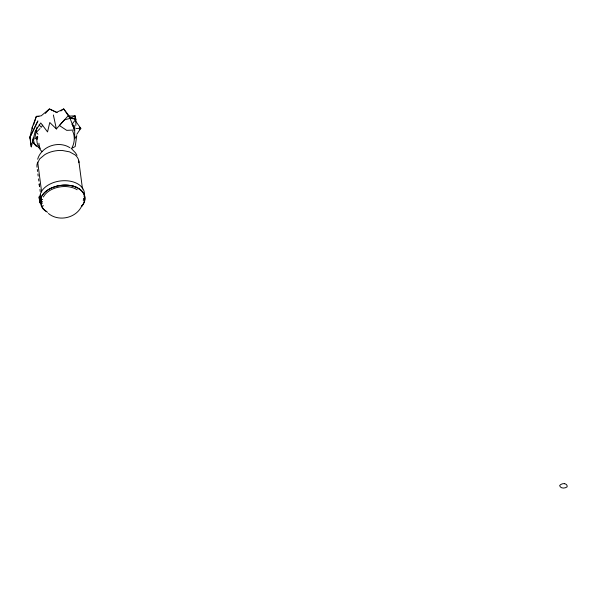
<?xml version="1.0" encoding="UTF-8"?>
<svg xmlns="http://www.w3.org/2000/svg" width="597" height="597" viewBox="0 0 597 597"><rect width="100%" height="100%" fill="white"/><g stroke="black" fill="none" stroke-linecap="round" stroke-linejoin="round"><path stroke-width="0.9" d="M75.103 119.519L75.103 115.825L68.677 116.146M36.462 146.429L32.611 142.093L32.634 139.683M75.826 125.504L75.923 119.079L70.722 117.93L63.715 108.93L56.64 112.326L49.409 108.96L41.178 115.833L36.335 116.378L32.268 127.198L29.85 137.467L31.298 146.84L35.283 131.056L40.745 122.952L47.544 131.915L49.782 122.512L56.372 128.952L64.379 119.885L70.043 118.393L75.103 115.825L75.401 119.445M71.14 148.705L75.185 146.526L76.767 135.601L74.655 138.862L74.737 126.198L72.125 124.236L75.923 119.079L70.043 118.393L63.715 108.93L60.812 110.982M83.535 198.271L83.319 200.846M36.999 127.168L34.648 139.086L37.223 137.041M31.634 144.25L31.298 146.84L30.357 139.511M40.596 200.637L39.962 200.771C36.85 194.51 42.611 196.555 39.827 200.167M39.783 196.898L40.7 192.995A22.447 14.783 -7.5 0 1 67.349 180.809A22.447 14.783 -7.5 0 1 84.08 196.741M40.111 197.607L39.35 197.95L40.208 197.704M33.559 124.997L36.335 116.378L38.962 116.49M78.923 162.705A19.902 13.112 -7.5 0 0 75.207 154.974L69.595 151.869L62.342 150.489A21.731 14.313 -7.5 0 0 44.917 154.556L39.76 158.824L37.148 163.847A19.888 13.097 -7.5 0 0 37.021 167.257M37.656 159.227C41.477 146.19 58.655 140.437 69.901 147.705M37.021 136.937L37.126 136.661A1.425 0.388 -82 0 1 37.663 136.795A1.425 0.388 -82 0 1 37.365 138.78L37.26 138.974A1.425 0.388 -82 0 1 36.827 138.646A1.425 0.388 -82 0 1 37.021 136.937L37.26 138.974M29.85 137.467L37.842 121.049L29.85 137.467L30.186 138.832M72.08 147.541C74.767 142.526 74.998 136.31 72.685 131.109M81.849 205.741C76.409 218.106 58.775 222.099 48.417 213.495M76.819 134.273L80.789 128.333L75.625 121.161M42.73 125.124L41.223 127.325L39.126 124.795M40.297 200.249L40.372 199.585M68.155 115.803L59.401 125.519L66.722 130.355L74.647 129.982L70.043 118.393M45.35 113.437L49.409 108.96L57.133 112.661M39.999 128.564L36.342 132.288L38.029 134.221M79.408 129.474L80.789 128.333L79.528 127.243M39.768 200.04L40.268 200.062M39.88 199.622C40.857 199.988 39.454 199.585 40.006 199.495M39.118 196.965L40.059 196.809M38.954 143.235L38.924 143.25A4.425 0.97 84.2 0 0 40.23 148.228M39.417 197.988L40.074 197.838M41.626 206.174L41.059 201.816L42.432 201.495M43.462 205.749L41.394 206.226L42.812 208.592A22.447 14.783 -7.5 0 0 47.633 212.271M39.79 199.756L40.365 199.301L39.7 199.435L39.962 200.771M39.842 200.099L40.506 199.95L40.693 201.107L40.051 201.249L39.223 196.883M39.357 197.652L40.014 197.503L39.887 196.771M39.932 199.741L40.305 199.808M39.805 199.935L40.439 199.801L40.596 200.517L40.738 201.368L40.096 201.502L39.805 199.935L40.096 201.502M39.82 200.04L40.439 199.801M39.954 200.652L40.521 200.167M40.089 201.398L40.723 201.264M39.521 196.868L40.178 200.129M76.028 128.474L80.789 128.333M42.663 199.428L40.581 199.361L41.044 197.413A22.447 14.783 -7.5 0 1 57.26 185.995L63.058 185.16A22.447 14.783 -7.5 0 1 81.49 206.42M71.841 185.585L76.215 187.107M78.64 188.555L79.729 189.353M32.611 142.093L40.103 148.757M71.953 149.153L75.513 152.884L77.006 155.332M39.842 149.146L41.969 151.668M38.783 147.377L39.372 148.205M40.894 200.592L42.006 203.39M72.125 124.236L74.647 129.982M38.245 145.974L37.156 142.892L36.745 139.243M33.044 138.108L34.402 143.855M53.372 114.982L56.372 128.952M41.021 200.652L41.23 202.316L40.82 199.473L41.297 202.831L41.074 201.756M39.745 200.838L39.596 199.689L40.066 203.025L39.447 199.092L39.999 202.517L39.79 200.846M40.454 199.905L40.738 201.368M40.73 199.129L40.842 200.204M39.954 196.891L40.492 200.055M40.447 200.614L40.551 201.256M40.126 200.682L40.238 201.323M78.819 161.011L82.513 189.055M37.708 162.13L41.633 191.988M37.32 169.481L37.581 171.481M37.909 173.958L38.186 176.085M38.559 178.899L38.835 181.025M39.253 184.182C39.977 191.562 38.984 180.242 39.335 185.145M39.947 189.45L40.223 191.57M40.245 194.943L40.82 199.308M40.693 199.04L40.969 200.585M39.447 185.316L39.529 186.271M32.268 127.198L32.342 129.056M81.729 206.368A22.447 14.783 -7.5 0 0 80.774 189.943A22.447 14.783 -7.5 0 0 57.491 185.936L52.043 187.727A22.447 14.783 -7.5 0 0 41.275 197.353L40.357 201.256L40.962 205.07L43.051 208.532A22.447 14.783 -7.5 0 0 46.476 211.42M43.402 196.973A20.313 13.38 -7.5 0 1 77.132 189.727M41.984 203.286A19.888 13.097 -7.5 0 1 41.447 199.943M39.171 146.407A1.425 0.433 67.5 0 1 38.999 146.108M37.021 137.944C37.469 140.235 37.745 134.847 37.021 137.944M564.605 483.712A4.283 3.186 -20.3 0 0 559.635 485.548A4.88 3.627 -20.3 0 0 567.105 486.876A4.283 3.186 -20.3 0 0 564.605 483.712"/></g></svg>
